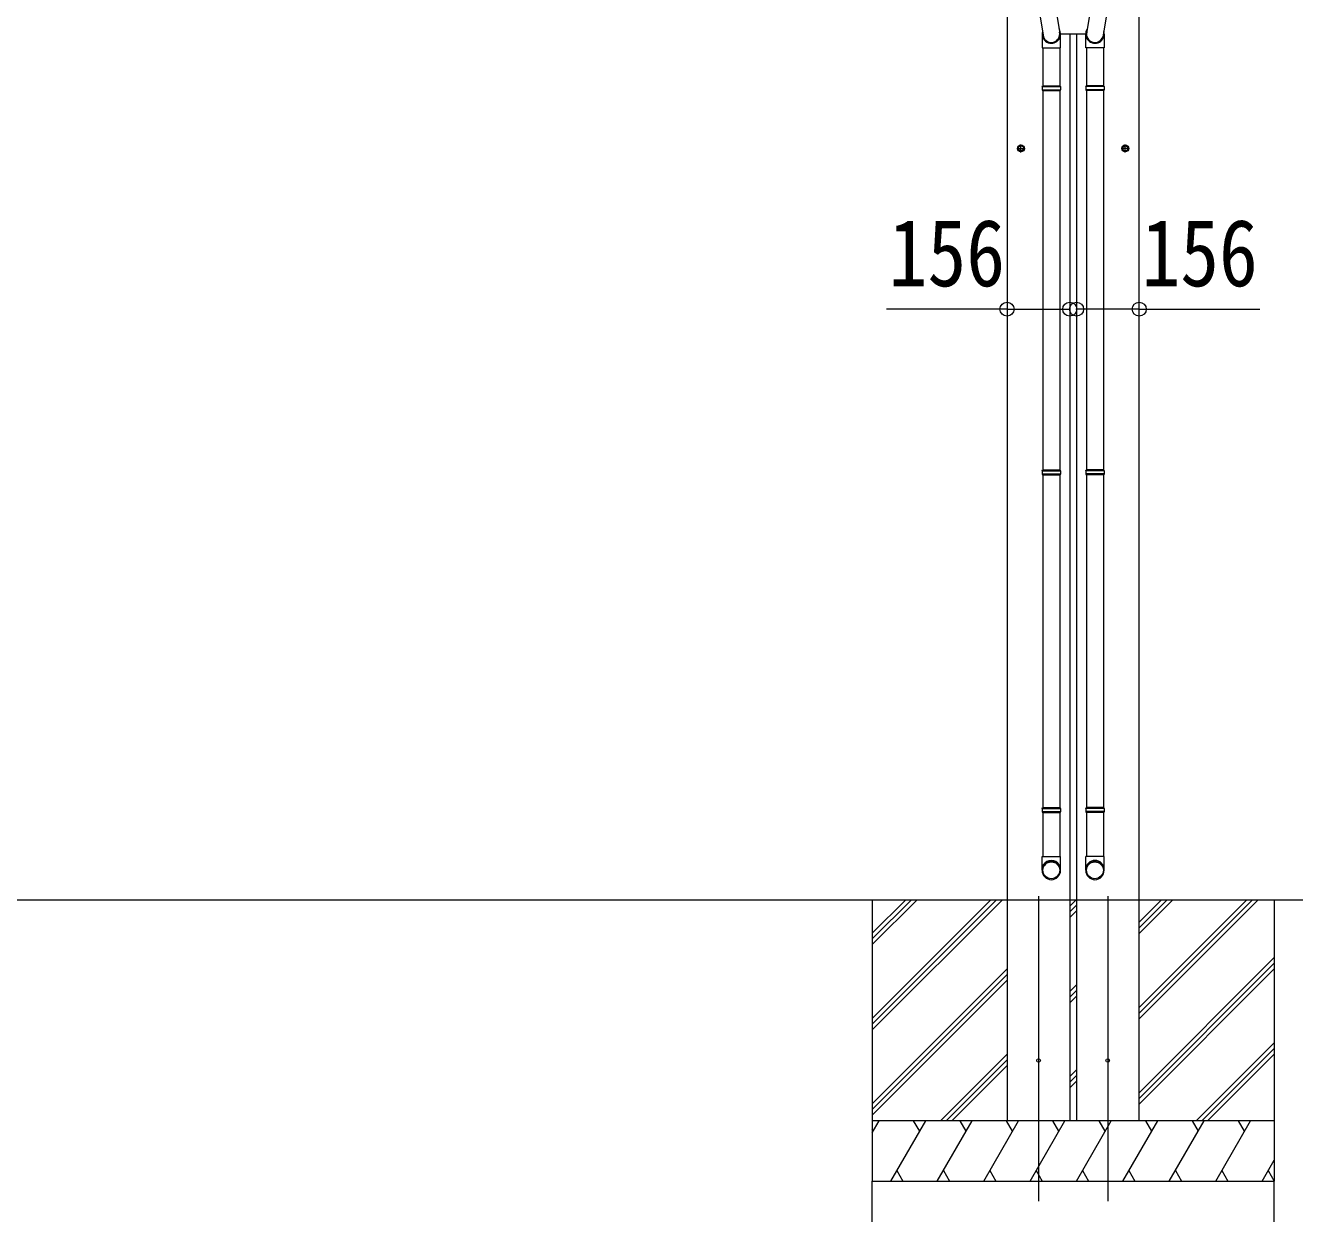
# Model space of a CAD drawing. Units: millimetres at full size. Extents: x -9783 to 33612, y -6828 to 13322.
# Drawn here: x -7068 to -3910, y -4279 to -1322 of the extents above; entities that cross this region are included whole.
import ezdxf
from ezdxf.enums import TextEntityAlignment as Align

# ---------------------------------------------------------------- set-up
doc = ezdxf.new("R2010")
doc.units = ezdxf.units.MM
doc.header["$LTSCALE"] = 35
doc.header["$PDMODE"] = 32
doc.header["$PDSIZE"] = 35
for name, color, linetype, lineweight in [('0-0_0', 7, 'Continuous', 9), ('0-1_本体', 4, 'Continuous', 9), ('0-2_部品', 7, 'Continuous', 9), ('0-7_合掌部品', 3, 'Continuous', 9), ('0-8_PARTS2', 2, 'Continuous', 9), ('0-A_寸法', 6, 'Continuous', 9)]:
    doc.layers.add(name, color=color, linetype=linetype, lineweight=lineweight)
doc.styles.add('ＭＳ ゴシック', font='')
doc.styles.get('ＭＳ ゴシック').set_extended_font_data('MS Gothic')

msp = doc.modelspace()

# ---------------------------------------------------------------- linework, layer by layer
at = {"layer": '0-0_0'}
for p, q in [((-7464.68, -3498.19), (-1458.01, -3498.19)), ((-4960.71, -3498.19), (-4960.71, -4198.19)), ((-4960.71, -3793.52), (-4665.38, -3498.19)), ((-4960.71, -3807.66), (-4651.23, -3498.19)), ((-4960.71, -3821.81), (-4637.09, -3498.19)), ((-4960.71, -3581.39), (-4877.51, -3498.19)), ((-4960.71, -3595.53), (-4863.37, -3498.19)), ((-4960.71, -3609.67), (-4849.23, -3498.19)), ((-4469.45, -3498.19), (-4452.43, -3498.19)), ((-4468.98, -3513.93), (-4453.24, -3498.19)), ((-4296.93, -3794.43), (-4000.69, -3498.19)), ((-4296.93, -3766.15), (-4028.98, -3498.19)), ((-4296.93, -3780.29), (-4014.83, -3498.19)), ((-4296.93, -3582.3), (-4212.82, -3498.19)), ((-4296.93, -3568.16), (-4226.97, -3498.19)), ((-4296.93, -3554.02), (-4241.11, -3498.19)), ((-3960.71, -3498.19), (-3960.71, -4198.19)), ((-4468.98, -3528.07), (-4452.43, -3511.53)), ((-4468.98, -3542.22), (-4452.43, -3525.67)), ((-4296.93, -3978.28), (-3960.71, -3642.06)), ((-4296.93, -3992.42), (-3960.71, -3656.2)), ((-4960.71, -4005.65), (-4624.48, -3669.43)), ((-4960.71, -4019.79), (-4624.48, -3683.57)), ((-4296.93, -4006.56), (-3960.71, -3670.34)), ((-4960.71, -4033.94), (-4624.48, -3697.71)), ((-4468.98, -3726.06), (-4452.43, -3709.51)), ((-4468.98, -3740.2), (-4452.43, -3723.66)), ((-4468.98, -3754.35), (-4452.43, -3737.8)), ((-4791.11, -4048.19), (-4624.48, -3881.56)), ((-4154.71, -4048.19), (-3960.71, -3854.19)), ((-4140.57, -4048.19), (-3960.71, -3868.33)), ((-4126.43, -4048.19), (-3960.71, -3882.47)), ((-4776.97, -4048.19), (-4624.48, -3895.7)), ((-4762.83, -4048.19), (-4624.48, -3909.85)), ((-4468.98, -3938.19), (-4452.43, -3921.65)), ((-4468.98, -3952.34), (-4452.43, -3935.79)), ((-4468.98, -3966.48), (-4452.43, -3949.93)), ((-3960.71, -4048.19), (-4960.71, -4048.19)), ((-4960.71, -4078.43), (-4943.25, -4048.19)), ((-4958.25, -4074.18), (-4960.71, -4069.92)), ((-4914.38, -4198.19), (-4827.78, -4048.19)), ((-4842.78, -4074.18), (-4857.78, -4048.19)), ((-4798.91, -4198.19), (-4712.31, -4048.19)), ((-4727.31, -4074.18), (-4742.31, -4048.19)), ((-4683.44, -4198.19), (-4596.84, -4048.19)), ((-4611.84, -4074.18), (-4626.84, -4048.19)), ((-4567.97, -4198.19), (-4481.37, -4048.19)), ((-4496.37, -4074.18), (-4511.37, -4048.19)), ((-4452.5, -4198.19), (-4365.9, -4048.19)), ((-4380.9, -4074.18), (-4395.9, -4048.19)), ((-4337.03, -4198.19), (-4250.43, -4048.19)), ((-4265.43, -4074.18), (-4280.43, -4048.19)), ((-4221.56, -4198.19), (-4134.96, -4048.19)), ((-4164.96, -4048.19), (-4149.96, -4074.17)), ((-4106.09, -4198.19), (-4019.49, -4048.19)), ((-4034.49, -4074.18), (-4049.49, -4048.19)), ((-3990.62, -4198.19), (-3960.71, -4146.38)), ((-4960.71, -4198.19), (-3960.71, -4198.19)), ((-4899.38, -4172.21), (-4884.38, -4198.19)), ((-4783.91, -4172.21), (-4768.91, -4198.19)), ((-4668.44, -4172.21), (-4653.44, -4198.19)), ((-4552.97, -4172.21), (-4537.97, -4198.19)), ((-4437.5, -4172.21), (-4422.5, -4198.19)), ((-4322.03, -4172.21), (-4307.03, -4198.19)), ((-4206.56, -4172.21), (-4191.56, -4198.19)), ((-4091.09, -4172.21), (-4076.09, -4198.19)), ((-3975.62, -4172.21), (-3960.71, -4198.19))]:
    msp.add_line(p, q, dxfattribs=at)
at = {"layer": '0-1_本体'}
for p, q in [((-4624.71, -1168.19), (-4624.71, -4048.19)), ((-4297.17, -1168.19), (-4297.17, -4048.19)), ((-4469.21, -1343.31), (-4469.21, -4048.19)), ((-4452.67, -1343.31), (-4452.67, -4048.19))]:
    msp.add_line(p, q, dxfattribs=at)
at = {"layer": '0-1_本体', "color": 6}
for p, q in [((-4625.45, -2028.38), (-4469.45, -2028.38)), ((-4296.43, -2028.38), (-4452.43, -2028.38))]:
    msp.add_line(p, q, dxfattribs=at)
at = {"layer": '0-2_部品'}
for p, q in [((-4510.28, -1244.92), (-4494.36, -1341.09)), ((-4411.6, -1244.92), (-4427.51, -1341.09)), ((-4545.8, -1286.83), (-4535.07, -1350.41)), ((-4376.08, -1286.83), (-4386.81, -1350.41)), ((-4538.21, -1343.59), (-4538.21, -1378.25)), ((-4492.21, -1378.25), (-4492.21, -1343.9)), ((-4429.67, -1378.25), (-4429.67, -1343.9)), ((-4383.67, -1343.59), (-4383.67, -1378.25)), ((-4538.21, -1378.25), (-4492.21, -1378.25)), ((-4536.21, -1378.25), (-4536.21, -1472.25)), ((-4494.21, -1378.25), (-4494.21, -1472.25)), ((-4383.67, -1378.25), (-4429.67, -1378.25)), ((-4427.67, -1378.25), (-4427.67, -1472.25)), ((-4385.67, -1378.25), (-4385.67, -1472.25)), ((-4538.21, -1474.25), (-4537.21, -1472.25)), ((-4538.21, -1474.25), (-4492.21, -1474.25)), ((-4538.21, -1474.25), (-4538.21, -1482.25)), ((-4538.21, -1482.25), (-4492.21, -1482.25)), ((-4538.21, -1482.25), (-4537.21, -1484.25)), ((-4537.21, -1472.25), (-4493.21, -1472.25)), ((-4537.21, -1484.25), (-4493.21, -1484.25)), ((-4536.21, -1484.25), (-4536.21, -2428.44)), ((-4494.21, -1484.25), (-4494.21, -2428.44)), ((-4492.21, -1474.25), (-4493.21, -1472.25)), ((-4429.67, -1474.25), (-4428.67, -1472.25)), ((-4383.67, -1474.25), (-4429.67, -1474.25)), ((-4383.67, -1482.25), (-4429.67, -1482.25)), ((-4384.67, -1472.25), (-4428.67, -1472.25)), ((-4384.67, -1484.25), (-4428.67, -1484.25)), ((-4427.67, -1484.25), (-4427.67, -2428.44)), ((-4385.67, -1484.25), (-4385.67, -2428.44)), ((-4383.67, -1474.25), (-4384.67, -1472.25)), ((-4383.67, -1482.25), (-4384.67, -1484.25)), ((-4383.67, -1474.25), (-4383.67, -1482.25)), ((-4600.71, -1628.31), (-4580.71, -1628.31)), ((-4597.21, -1624.56), (-4590.71, -1620.81)), ((-4590.71, -1638.31), (-4590.71, -1618.31)), ((-4590.71, -1620.81), (-4584.21, -1624.56)), ((-4584.21, -1632.07), (-4590.71, -1635.82)), ((-4584.21, -1624.56), (-4584.21, -1632.07)), ((-4321.17, -1628.31), (-4341.17, -1628.31)), ((-4331.17, -1620.81), (-4337.67, -1624.56)), ((-4337.67, -1624.56), (-4337.67, -1632.07)), ((-4337.67, -1632.07), (-4331.17, -1635.82)), ((-4331.17, -1638.31), (-4331.17, -1618.31)), ((-4324.67, -1624.56), (-4331.17, -1620.81)), ((-4538.21, -2430.44), (-4537.21, -2428.44)), ((-4538.21, -2430.44), (-4492.21, -2430.44)), ((-4538.21, -2430.44), (-4538.21, -2438.44)), ((-4537.21, -2428.44), (-4493.21, -2428.44)), ((-4492.21, -2430.44), (-4493.21, -2428.44)), ((-4429.67, -2430.44), (-4428.67, -2428.44)), ((-4383.67, -2430.44), (-4429.67, -2430.44)), ((-4384.67, -2428.44), (-4428.67, -2428.44)), ((-4383.67, -2430.44), (-4384.67, -2428.44)), ((-4383.67, -2430.44), (-4383.67, -2438.44)), ((-4538.21, -2438.44), (-4492.21, -2438.44)), ((-4538.21, -2438.44), (-4537.21, -2440.44)), ((-4537.21, -2440.44), (-4493.21, -2440.44)), ((-4536.21, -2440.44), (-4536.21, -3268.63)), ((-4494.21, -2440.44), (-4494.21, -3268.63)), ((-4383.67, -2438.44), (-4429.67, -2438.44)), ((-4384.67, -2440.44), (-4428.67, -2440.44)), ((-4427.67, -2440.44), (-4427.67, -3268.63)), ((-4385.67, -2440.44), (-4385.67, -3268.63)), ((-4383.67, -2438.44), (-4384.67, -2440.44)), ((-4538.21, -3270.63), (-4537.21, -3268.63)), ((-4538.21, -3270.63), (-4492.21, -3270.63)), ((-4538.21, -3270.63), (-4538.21, -3278.63)), ((-4538.21, -3278.63), (-4492.21, -3278.63)), ((-4538.21, -3278.63), (-4537.21, -3280.63)), ((-4537.21, -3268.63), (-4493.21, -3268.63)), ((-4537.21, -3280.63), (-4493.21, -3280.63)), ((-4536.21, -3280.63), (-4536.21, -3390.63)), ((-4494.21, -3280.63), (-4494.21, -3390.63)), ((-4492.21, -3270.63), (-4493.21, -3268.63)), ((-4429.67, -3270.63), (-4428.67, -3268.63)), ((-4383.67, -3270.63), (-4429.67, -3270.63)), ((-4383.67, -3278.63), (-4429.67, -3278.63)), ((-4384.67, -3268.63), (-4428.67, -3268.63)), ((-4384.67, -3280.63), (-4428.67, -3280.63)), ((-4427.67, -3280.63), (-4427.67, -3390.63)), ((-4385.67, -3280.63), (-4385.67, -3390.63)), ((-4383.67, -3270.63), (-4384.67, -3268.63)), ((-4383.67, -3278.63), (-4384.67, -3280.63)), ((-4383.67, -3270.63), (-4383.67, -3278.63)), ((-4538.21, -3424.77), (-4538.21, -3390.63)), ((-4538.21, -3390.63), (-4492.21, -3390.63)), ((-4492.21, -3424.77), (-4492.21, -3390.63)), ((-4429.67, -3424.77), (-4429.67, -3390.63)), ((-4383.67, -3390.63), (-4429.67, -3390.63)), ((-4383.67, -3424.77), (-4383.67, -3390.63))]:
    msp.add_line(p, q, dxfattribs=at)
for points in [[(-4492.21, -1474.25), (-4492.21, -1482.25), (-4493.21, -1484.25)], [(-4429.67, -1474.25), (-4429.67, -1482.25), (-4428.67, -1484.25)], [(-4590.71, -1635.82), (-4597.21, -1632.07), (-4597.21, -1624.56)], [(-4331.17, -1635.82), (-4324.67, -1632.07), (-4324.67, -1624.56)], [(-4492.21, -2430.44), (-4492.21, -2438.44), (-4493.21, -2440.44)], [(-4429.67, -2430.44), (-4429.67, -2438.44), (-4428.67, -2440.44)], [(-4492.21, -3270.63), (-4492.21, -3278.63), (-4493.21, -3280.63)], [(-4429.67, -3270.63), (-4429.67, -3278.63), (-4428.67, -3280.63)]]:
    msp.add_lwpolyline(points, dxfattribs=at)
for centre, radius in [((-4590.71, -1628.31), 8.5), ((-4590.71, -1628.31), 7.7), ((-4590.71, -1628.31), 6.5), ((-4331.17, -1628.31), 8.5), ((-4331.17, -1628.31), 7.7), ((-4331.17, -1628.31), 6.5), ((-4546.96, -3898.19), 4.5), ((-4374.92, -3898.19), 4.5)]:
    msp.add_circle(centre, radius, dxfattribs=at)
for centre, start, end in [((-4522.21, -1343.9), 0, 2.54858), ((-4399.67, -1343.9), 177.45142, 180)]:
    msp.add_arc(centre, 30, start, end, dxfattribs=at)
for centre, major_axis, ratio, start_param, end_param in [((-4515.21, -1343.59), (-23, 0), 0.996195, 6.0000678, 10.0103449), ((-4515.21, -1343.59), (-21, 0), 0.996195, 0.3319459, 3.3482706), ((-4406.67, -1343.59), (23, 0), 0.996195, 2.5560258, 6.5663028), ((-4406.67, -1343.59), (21, 0), 0.996195, 2.9349147, 5.9512394), ((-4515.21, -3423.02), (23, 0), 0.996195, 6.2831853, 9.424778), ((-4515.21, -3424.77), (23, 0), 0.996195, 6.2831853, 9.424778), ((-4406.67, -3423.02), (-23, 0), 0.996195, 3.1415927, 6.2831853), ((-4406.67, -3424.77), (-23, 0), 0.996195, 3.1415927, 6.2831853), ((-4515.21, -3424.77), (0, -23.43), 0.981806, 4.712389, 7.8539816), ((-4406.67, -3424.77), (0, -23.43), 0.981806, 4.712389, 7.8539816)]:
    msp.add_ellipse(centre, major_axis=major_axis, ratio=ratio, start_param=start_param, end_param=end_param, dxfattribs=at)
for centre, major_axis in [((-4515.21, -3424.77), (-21, 0)), ((-4406.67, -3424.77), (21, 0))]:
    msp.add_ellipse(centre, major_axis=major_axis, ratio=0.996195, dxfattribs=at)
at = {"layer": '0-7_合掌部品'}
msp.add_line((-4492.45, -1343.31), (-4429.43, -1343.31), dxfattribs=at)
at = {"layer": '0-8_PARTS2'}
for p, q in [((-4547.2, -3488.99), (-4547.2, -4248.19)), ((-4374.68, -3488.99), (-4374.68, -4248.19))]:
    msp.add_line(p, q, dxfattribs=at)
at = {"layer": '0-A_寸法'}
for p, q in [((-4625.45, -2028.38), (-4925.45, -2028.38)), ((-4296.43, -2028.38), (-3996.43, -2028.38)), ((-4960.71, -4494.58), (-4960.71, -4198.19)), ((-4960.71, -4254.6), (-4960.71, -4198.19)), ((-3960.71, -4494.58), (-3960.71, -4198.19))]:
    msp.add_line(p, q, dxfattribs=at)
for p in [(-4625.45, -2028.38), (-4469.45, -2028.38), (-4452.43, -2028.38), (-4296.43, -2028.38)]:
    msp.add_point(p, dxfattribs=at)

# ---------------------------------------------------------------- texts
at = {"layer": '0-A_寸法', "color": 7, "style": 'ＭＳ ゴシック', "width": 0.85}
for p in [(-4919.82, -2021.38), (-4290.81, -2021.38)]:
    msp.add_text('156', height=166.8, dxfattribs=at).set_placement(p, align=Align.BOTTOM_LEFT)

doc.saveas('drawing.dxf')
